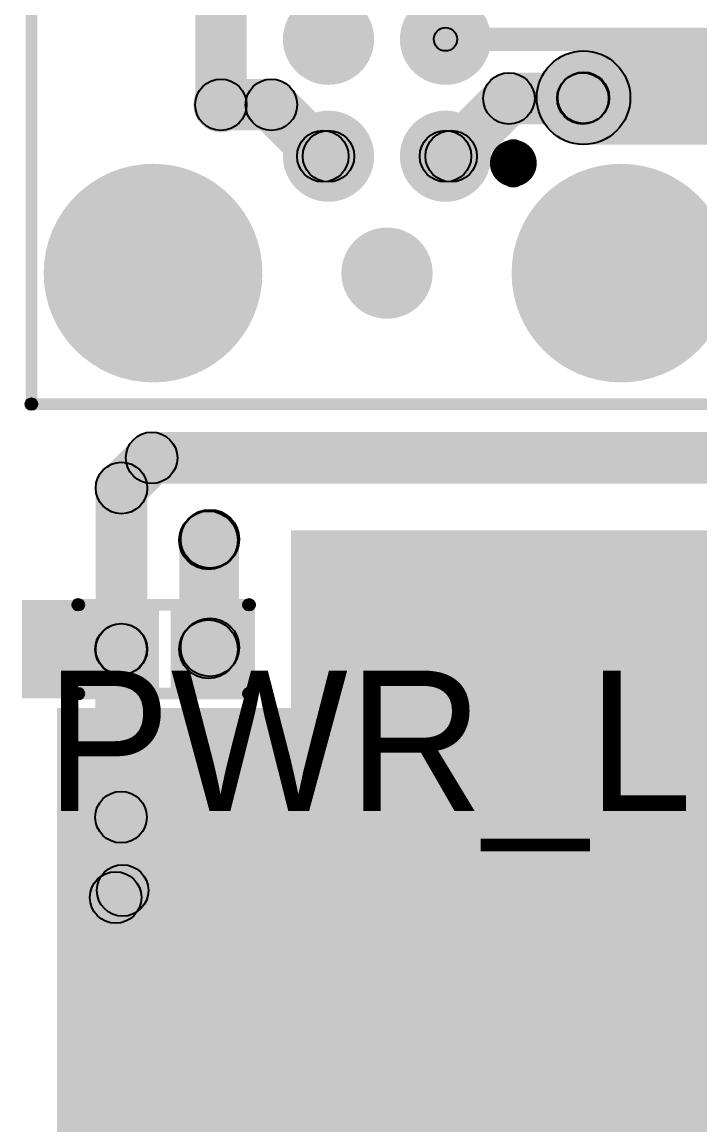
# Model space of a CAD drawing. Header units: millimetres. Extents: x -0.08 to 3.07, y -0.08 to 2.73.
# Drawn here: x -0.08 to 0.2098, y 1.1467 to 1.6184 of the extents above; entities that cross this region are included whole.
import ezdxf

# ---------------------------------------------------------------- set-up
doc = ezdxf.new("R2010")
doc.units = ezdxf.units.MM
doc.header["$MEASUREMENT"] = 0
for name, color, linetype in [('BottomLayer', 5, 'Continuous'), ('BottomPaste', 16, 'Continuous'), ('BottomSolder', 6, 'Continuous'), ('PadHoleLayer', 156, 'Continuous'), ('TopLayer', 1, 'Continuous'), ('TopOverlay', 2, 'Continuous'), ('TopPaste', 8, 'Continuous'), ('TopSolder', 216, 'Continuous'), ('ViaHoleLayer', 16, 'Continuous')]:
    doc.layers.add(name, color=color, linetype=linetype)

# ---------------------------------------------------------------- blocks, each defined once
blk = doc.blocks.new('TC2050_IDC_48')
at = {"layer": 'BottomSolder'}
h = blk.add_hatch(color=6, dxfattribs=at)
edge = h.paths.add_edge_path()
edge.add_arc((0, 0.1), 0.004, 0, 360)
h = blk.add_hatch(color=6, dxfattribs=at)
edge = h.paths.add_edge_path()
edge.add_arc((0.225, 0.1), 0.004, 0, 360)
h = blk.add_hatch(color=6, dxfattribs=at)
edge = h.paths.add_edge_path()
edge.add_arc((0.3, 0.03996), 0.004, 0, 360)
h = blk.add_hatch(color=6, dxfattribs=at)
edge = h.paths.add_edge_path()
edge.add_arc((0, 0), 0.004, 0, 360)
h = blk.add_hatch(color=6, dxfattribs=at)
edge = h.paths.add_edge_path()
edge.add_arc((0.3, -0.03996), 0.004, 0, 360)
h = blk.add_hatch(color=6, dxfattribs=at)
edge = h.paths.add_edge_path()
edge.add_arc((0, -0.1), 0.004, 0, 360)
h = blk.add_hatch(color=6, dxfattribs=at)
edge = h.paths.add_edge_path()
edge.add_arc((0.225, -0.1), 0.004, 0, 360)
at = {"layer": 'PadHoleLayer'}
h = blk.add_hatch(color=156, dxfattribs=at)
edge = h.paths.add_edge_path()
edge.add_arc((0, 0.1), 0.04675, 0, 360)
h = blk.add_hatch(color=156, dxfattribs=at)
edge = h.paths.add_edge_path()
edge.add_arc((0.225, 0.1), 0.04675, 0, 360)
h = blk.add_hatch(color=156, dxfattribs=at)
edge = h.paths.add_edge_path()
edge.add_arc((0.3, 0.03996), 0.01951, 0, 360)
h = blk.add_hatch(color=156, dxfattribs=at)
edge = h.paths.add_edge_path()
edge.add_arc((0, 0), 0.01951, 0, 360)
h = blk.add_hatch(color=156, dxfattribs=at)
edge = h.paths.add_edge_path()
edge.add_arc((0.3, -0.03996), 0.01951, 0, 360)
h = blk.add_hatch(color=156, dxfattribs=at)
edge = h.paths.add_edge_path()
edge.add_arc((0, -0.1), 0.04675, 0, 360)
h = blk.add_hatch(color=156, dxfattribs=at)
edge = h.paths.add_edge_path()
edge.add_arc((0.225, -0.1), 0.04675, 0, 360)
at = {"layer": 'TopLayer'}
h = blk.add_hatch(color=1, dxfattribs=at)
edge = h.paths.add_edge_path()
edge.add_arc((0.05, 0.025), 0.01549, 0, 360)
h = blk.add_hatch(color=1, dxfattribs=at)
edge = h.paths.add_edge_path()
edge.add_arc((0.1, 0.025), 0.01549, 0, 360)
h = blk.add_hatch(color=1, dxfattribs=at)
edge = h.paths.add_edge_path()
edge.add_arc((0.15, 0.025), 0.01549, 0, 360)
h = blk.add_hatch(color=1, dxfattribs=at)
edge = h.paths.add_edge_path()
edge.add_arc((0.2, 0.025), 0.01549, 0, 360)
h = blk.add_hatch(color=1, dxfattribs=at)
edge = h.paths.add_edge_path()
edge.add_arc((0.25, 0.025), 0.01549, 0, 360)
h = blk.add_hatch(color=1, dxfattribs=at)
edge = h.paths.add_edge_path()
edge.add_arc((0.05, -0.025), 0.01549, 0, 360)
h = blk.add_hatch(color=1, dxfattribs=at)
edge = h.paths.add_edge_path()
edge.add_arc((0.1, -0.025), 0.01549, 0, 360)
h = blk.add_hatch(color=1, dxfattribs=at)
edge = h.paths.add_edge_path()
edge.add_arc((0.15, -0.025), 0.01549, 0, 360)
h = blk.add_hatch(color=1, dxfattribs=at)
edge = h.paths.add_edge_path()
edge.add_arc((0.2, -0.025), 0.01549, 0, 360)
h = blk.add_hatch(color=1, dxfattribs=at)
edge = h.paths.add_edge_path()
edge.add_arc((0.25, -0.025), 0.01549, 0, 360)
at = {"layer": 'TopOverlay'}
h = blk.add_hatch(color=2, dxfattribs=at)
edge = h.paths.add_edge_path()
edge.add_arc((-0.056, 0.152), 0.0025, 0, 360)
h = blk.add_hatch(color=2, dxfattribs=at)
edge = h.paths.add_edge_path()
edge.add_arc((-0.056, 0.152), 0.0025, 0, 360)
for points in [[(-0.0585, 0.152), (-0.0535, 0.152), (-0.0535, -0.154), (-0.0585, -0.154)], [(-0.056, 0.1495), (-0.056, 0.1545), (0.328, 0.1545), (0.328, 0.1495)], [(0.3255, 0.152), (0.3305, 0.152), (0.3305, -0.154), (0.3255, -0.154)], [(-0.056, -0.1565), (-0.056, -0.1515), (0.328, -0.1515), (0.328, -0.1565)]]:
    blk.add_hatch(color=2, dxfattribs=at).paths.add_polyline_path(points)
h = blk.add_hatch(color=2, dxfattribs=at)
edge = h.paths.add_edge_path()
edge.add_arc((0.328, 0.152), 0.0025, 0, 360)
h = blk.add_hatch(color=2, dxfattribs=at)
edge = h.paths.add_edge_path()
edge.add_arc((0.328, 0.152), 0.0025, 0, 360)
h = blk.add_hatch(color=2, dxfattribs=at)
edge = h.paths.add_edge_path()
edge.add_arc((0.042, -0.054), 0.005, 0, 360)
h = blk.add_hatch(color=2, dxfattribs=at)
edge = h.paths.add_edge_path()
edge.add_arc((0.052, -0.054), 0.005, 0, 360)
h = blk.add_hatch(color=2, dxfattribs=at)
edge = h.paths.add_edge_path()
edge.add_arc((-0.056, -0.154), 0.0025, 0, 360)
h = blk.add_hatch(color=2, dxfattribs=at)
edge = h.paths.add_edge_path()
edge.add_arc((-0.056, -0.154), 0.0025, 0, 360)
h = blk.add_hatch(color=2, dxfattribs=at)
edge = h.paths.add_edge_path()
edge.add_arc((0.328, -0.154), 0.0025, 0, 360)
h = blk.add_hatch(color=2, dxfattribs=at)
edge = h.paths.add_edge_path()
edge.add_arc((0.328, -0.154), 0.0025, 0, 360)
at = {"layer": 'TopPaste'}
h = blk.add_hatch(color=8, dxfattribs=at)
edge = h.paths.add_edge_path()
edge.add_arc((0.05, 0.025), 0.01549, 0, 360)
h = blk.add_hatch(color=8, dxfattribs=at)
edge = h.paths.add_edge_path()
edge.add_arc((0.1, 0.025), 0.01549, 0, 360)
h = blk.add_hatch(color=8, dxfattribs=at)
edge = h.paths.add_edge_path()
edge.add_arc((0.15, 0.025), 0.01549, 0, 360)
h = blk.add_hatch(color=8, dxfattribs=at)
edge = h.paths.add_edge_path()
edge.add_arc((0.2, 0.025), 0.01549, 0, 360)
h = blk.add_hatch(color=8, dxfattribs=at)
edge = h.paths.add_edge_path()
edge.add_arc((0.25, 0.025), 0.01549, 0, 360)
h = blk.add_hatch(color=8, dxfattribs=at)
edge = h.paths.add_edge_path()
edge.add_arc((0.05, -0.025), 0.01549, 0, 360)
h = blk.add_hatch(color=8, dxfattribs=at)
edge = h.paths.add_edge_path()
edge.add_arc((0.1, -0.025), 0.01549, 0, 360)
h = blk.add_hatch(color=8, dxfattribs=at)
edge = h.paths.add_edge_path()
edge.add_arc((0.15, -0.025), 0.01549, 0, 360)
h = blk.add_hatch(color=8, dxfattribs=at)
edge = h.paths.add_edge_path()
edge.add_arc((0.2, -0.025), 0.01549, 0, 360)
h = blk.add_hatch(color=8, dxfattribs=at)
edge = h.paths.add_edge_path()
edge.add_arc((0.25, -0.025), 0.01549, 0, 360)
at = {"layer": 'TopSolder'}
h = blk.add_hatch(color=216, dxfattribs=at)
edge = h.paths.add_edge_path()
edge.add_arc((0, 0.1), 0.004, 0, 360)
h = blk.add_hatch(color=216, dxfattribs=at)
edge = h.paths.add_edge_path()
edge.add_arc((0.225, 0.1), 0.004, 0, 360)
h = blk.add_hatch(color=216, dxfattribs=at)
edge = h.paths.add_edge_path()
edge.add_arc((0.05, 0.025), 0.01949, 0, 360)
h = blk.add_hatch(color=216, dxfattribs=at)
edge = h.paths.add_edge_path()
edge.add_arc((0.1, 0.025), 0.01949, 0, 360)
h = blk.add_hatch(color=216, dxfattribs=at)
edge = h.paths.add_edge_path()
edge.add_arc((0.15, 0.025), 0.01949, 0, 360)
h = blk.add_hatch(color=216, dxfattribs=at)
edge = h.paths.add_edge_path()
edge.add_arc((0.2, 0.025), 0.01949, 0, 360)
h = blk.add_hatch(color=216, dxfattribs=at)
edge = h.paths.add_edge_path()
edge.add_arc((0.25, 0.025), 0.01949, 0, 360)
h = blk.add_hatch(color=216, dxfattribs=at)
edge = h.paths.add_edge_path()
edge.add_arc((0.3, 0.03996), 0.004, 0, 360)
h = blk.add_hatch(color=216, dxfattribs=at)
edge = h.paths.add_edge_path()
edge.add_arc((0, 0), 0.004, 0, 360)
h = blk.add_hatch(color=216, dxfattribs=at)
edge = h.paths.add_edge_path()
edge.add_arc((0.05, -0.025), 0.01949, 0, 360)
h = blk.add_hatch(color=216, dxfattribs=at)
edge = h.paths.add_edge_path()
edge.add_arc((0.1, -0.025), 0.01949, 0, 360)
h = blk.add_hatch(color=216, dxfattribs=at)
edge = h.paths.add_edge_path()
edge.add_arc((0.15, -0.025), 0.01949, 0, 360)
h = blk.add_hatch(color=216, dxfattribs=at)
edge = h.paths.add_edge_path()
edge.add_arc((0.2, -0.025), 0.01949, 0, 360)
h = blk.add_hatch(color=216, dxfattribs=at)
edge = h.paths.add_edge_path()
edge.add_arc((0.25, -0.025), 0.01949, 0, 360)
h = blk.add_hatch(color=216, dxfattribs=at)
edge = h.paths.add_edge_path()
edge.add_arc((0.3, -0.03996), 0.004, 0, 360)
h = blk.add_hatch(color=216, dxfattribs=at)
edge = h.paths.add_edge_path()
edge.add_arc((0, -0.1), 0.004, 0, 360)
h = blk.add_hatch(color=216, dxfattribs=at)
edge = h.paths.add_edge_path()
edge.add_arc((0.225, -0.1), 0.004, 0, 360)
at = {"layer": 'TopOverlay', "const_width": 0.01}
blk.add_lwpolyline([(0.052, -0.054, 1), (0.042, -0.054, 1)], format="xyb", close=True, dxfattribs=at)
at = {"layer": 'TopOverlay'}
for centre, radius in [((-0.056, 0.152), 0.0025), ((-0.056, 0.152), 0.0025), ((0.328, 0.152), 0.0025), ((0.328, 0.152), 0.0025), ((0.042, -0.054), 0.005), ((0.052, -0.054), 0.005), ((-0.056, -0.154), 0.0025), ((-0.056, -0.154), 0.0025), ((0.328, -0.154), 0.0025), ((0.328, -0.154), 0.0025)]:
    blk.add_circle(centre, radius, dxfattribs=at)
blk = doc.blocks.new('R__0402_B_94')
at = {"layer": 'BottomLayer'}
for points in [[(-0.0095, 0.0125), (-0.0095, -0.0125), (-0.0275, -0.0125), (-0.0275, 0.0125)], [(0.0275, 0.0125), (0.0275, -0.0125), (0.0095, -0.0125), (0.0095, 0.0125)]]:
    blk.add_hatch(color=5, dxfattribs=at).paths.add_polyline_path(points)
at = {"layer": 'BottomPaste'}
for points in [[(-0.0095, 0.0125), (-0.0095, -0.0125), (-0.0275, -0.0125), (-0.0275, 0.0125)], [(0.0275, 0.0125), (0.0275, -0.0125), (0.0095, -0.0125), (0.0095, 0.0125)]]:
    blk.add_hatch(color=16, dxfattribs=at).paths.add_polyline_path(points)
at = {"layer": 'BottomSolder'}
for points in [[(-0.0055, 0.0165), (-0.0055, -0.0165), (-0.0315, -0.0165), (-0.0315, 0.0165)], [(0.0315, 0.0165), (0.0315, -0.0165), (0.0055, -0.0165), (0.0055, 0.0165)]]:
    blk.add_hatch(color=6, dxfattribs=at).paths.add_polyline_path(points)
blk = doc.blocks.new('LED_0402_100')
at = {"layer": 'TopLayer'}
for points in [[(-0.03091, 0.01417), (-0.0065, 0.01417), (-0.0065, -0.01417), (-0.03091, -0.01417)], [(0.0065, 0.01417), (0.03091, 0.01417), (0.03091, -0.01417), (0.0065, -0.01417)]]:
    blk.add_hatch(color=1, dxfattribs=at).paths.add_polyline_path(points)
at = {"layer": 'TopOverlay'}
h = blk.add_hatch(color=2, dxfattribs=at)
edge = h.paths.add_edge_path()
edge.add_arc((-0.036, 0.019), 0.0025, 0, 360)
h = blk.add_hatch(color=2, dxfattribs=at)
edge = h.paths.add_edge_path()
edge.add_arc((-0.036, 0.019), 0.0025, 0, 360)
for points in [[(-0.0385, 0.019), (-0.0335, 0.019), (-0.0335, -0.019), (-0.0385, -0.019)], [(0.037, 0.0215), (0.037, 0.0165), (-0.036, 0.0165), (-0.036, 0.0215)], [(0.034, -0.021), (0.061, -0.021), (0.061, 0.021), (0.034, 0.021)], [(0.037, -0.0165), (0.037, -0.0215), (-0.036, -0.0215), (-0.036, -0.0165)]]:
    blk.add_hatch(color=2, dxfattribs=at).paths.add_polyline_path(points)
h = blk.add_hatch(color=2, dxfattribs=at)
edge = h.paths.add_edge_path()
edge.add_arc((0.037, 0.019), 0.0025, 0, 360)
h = blk.add_hatch(color=2, dxfattribs=at)
edge = h.paths.add_edge_path()
edge.add_arc((-0.036, -0.019), 0.0025, 0, 360)
h = blk.add_hatch(color=2, dxfattribs=at)
edge = h.paths.add_edge_path()
edge.add_arc((-0.036, -0.019), 0.0025, 0, 360)
h = blk.add_hatch(color=2, dxfattribs=at)
edge = h.paths.add_edge_path()
edge.add_arc((0.037, -0.019), 0.0025, 0, 360)
at = {"layer": 'TopPaste'}
for points in [[(-0.03091, 0.01417), (-0.0065, 0.01417), (-0.0065, -0.01417), (-0.03091, -0.01417)], [(0.0065, 0.01417), (0.03091, 0.01417), (0.03091, -0.01417), (0.0065, -0.01417)]]:
    blk.add_hatch(color=8, dxfattribs=at).paths.add_polyline_path(points)
at = {"layer": 'TopSolder'}
for points in [[(-0.03491, 0.01817), (-0.0025, 0.01817), (-0.0025, -0.01817), (-0.03491, -0.01817)], [(0.0025, 0.01817), (0.03491, 0.01817), (0.03491, -0.01817), (0.0025, -0.01817)]]:
    blk.add_hatch(color=216, dxfattribs=at).paths.add_polyline_path(points)
at = {"layer": 'TopOverlay'}
for centre in [(-0.036, 0.019), (-0.036, 0.019), (0.037, 0.019), (-0.036, -0.019), (-0.036, -0.019), (0.037, -0.019)]:
    blk.add_circle(centre, 0.0025, dxfattribs=at)

msp = doc.modelspace()

# ---------------------------------------------------------------- hatches: boundary and pattern name
at = {"layer": 'BottomLayer'}
for points in [[(0.016, 1.583), (-0.006, 1.583), (-0.006, 1.65693), (0.016, 1.65693)], [(0.16, 1.566), (0.16, 1.606), (0.406, 1.606), (0.406, 1.566)], [(-0.02972, 1.41133), (-0.04527, 1.42689), (-0.03239, 1.43978), (-0.01683, 1.42422)], [(-0.02461, 1.421), (-0.02461, 1.443), (0.252, 1.443), (0.252, 1.421)], [(-0.0265, 1.35017), (-0.0485, 1.35017), (-0.0485, 1.41911), (-0.0265, 1.41911)], [(0.0128, 1.35097), (-0.0122, 1.35097), (-0.0122, 1.39705), (0.0128, 1.39705)], [(-0.0507, 1.33634), (-0.0247, 1.33634), (-0.0247, 1.35934), (-0.0507, 1.35934)], [(-0.0127, 1.33634), (0.0133, 1.33634), (0.0133, 1.35934), (-0.0127, 1.35934)]]:
    msp.add_hatch(color=5, dxfattribs=at).paths.add_polyline_path(points)
h = msp.add_hatch(color=5, dxfattribs=at)
edge = h.paths.add_edge_path()
edge.add_arc((0.16, 1.586), 0.02, 0, 360)
h = msp.add_hatch(color=5, dxfattribs=at)
edge = h.paths.add_edge_path()
edge.add_arc((0.005, 1.583), 0.01181, 0, 360)
h = msp.add_hatch(color=5, dxfattribs=at)
edge = h.paths.add_edge_path()
edge.add_arc((0.16, 1.586), 0.01181, 0, 360)
h = msp.add_hatch(color=5, dxfattribs=at)
edge = h.paths.add_edge_path()
edge.add_arc((0.005, 1.583), 0.011, 0, 360)
h = msp.add_hatch(color=5, dxfattribs=at)
edge = h.paths.add_edge_path()
edge.add_arc((-0.02461, 1.432), 0.011, 0, 360)
h = msp.add_hatch(color=5, dxfattribs=at)
edge = h.paths.add_edge_path()
edge.add_arc((-0.02461, 1.432), 0.011, 0, 360)
h = msp.add_hatch(color=5, dxfattribs=at)
edge = h.paths.add_edge_path()
edge.add_arc((-0.0375, 1.41911), 0.011, 0, 360)
h = msp.add_hatch(color=5, dxfattribs=at)
edge = h.paths.add_edge_path()
edge.add_arc((-0.0375, 1.41911), 0.011, 0, 360)
h = msp.add_hatch(color=5, dxfattribs=at)
edge = h.paths.add_edge_path()
edge.add_arc((0.0003, 1.39705), 0.0125, 0, 360)
h = msp.add_hatch(color=5, dxfattribs=at)
edge = h.paths.add_edge_path()
edge.add_arc((0.00001, 1.39705), 0.01181, 0, 360)
h = msp.add_hatch(color=5, dxfattribs=at)
edge = h.paths.add_edge_path()
edge.add_arc((0.0003, 1.35097), 0.0125, 0, 360)
h = msp.add_hatch(color=5, dxfattribs=at)
edge = h.paths.add_edge_path()
edge.add_arc((-0.0375, 1.35017), 0.011, 0, 360)
at = {"layer": 'TopLayer'}
h = msp.add_hatch(color=1, dxfattribs=at)
edge = h.paths.add_edge_path()
edge.add_arc((0.101, 1.611), 0.005, 0, 360)
h = msp.add_hatch(color=1, dxfattribs=at)
edge = h.paths.add_edge_path()
edge.add_arc((0.101, 1.611), 0.005, 0, 360)
h = msp.add_hatch(color=1, dxfattribs=at)
edge = h.paths.add_edge_path()
edge.add_arc((0.101, 1.611), 0.005, 0, 360)
for points in [[(0.09746, 1.60746), (0.10454, 1.61454), (0.10454, 1.61454), (0.09746, 1.60746)], [(0.101, 1.606), (0.101, 1.616), (0.294, 1.616), (0.294, 1.606)], [(0.12812, 1.57469), (0.12812, 1.59669), (0.15969, 1.59669), (0.15969, 1.57469)], [(0.005, 1.572), (0.005, 1.594), (0.02657, 1.594), (0.02657, 1.572)], [(0.01879, 1.57522), (0.03435, 1.59078), (0.05635, 1.56878), (0.04079, 1.55322)], [(0.11121, 1.55322), (0.09565, 1.56878), (0.12034, 1.59347), (0.1359, 1.57791)], [(0.16747, 1.57791), (0.15191, 1.59347), (0.15222, 1.59378), (0.16778, 1.57822)], [(0.04857, 1.55), (0.04857, 1.572), (0.051, 1.572), (0.051, 1.55)], [(0.101, 1.55), (0.101, 1.572), (0.10343, 1.572), (0.10343, 1.55)], [(0.00855, 1.38791), (-0.00913, 1.40559), (-0.00854, 1.40618), (0.00914, 1.38851)], [(0.035, 0.982), (0.594, 0.982), (0.594, 1.401), (0.035, 1.401)], [(0.01221, 1.35017), (-0.01279, 1.35017), (-0.01279, 1.39675), (0.01221, 1.39675)], [(-0.02669, 1.27835), (-0.04869, 1.27835), (-0.04869, 1.35017), (-0.02669, 1.35017)], [(-0.065, 0.936), (0.373, 0.936), (0.373, 1.325), (-0.065, 1.325)], [(-0.03222, 1.23622), (-0.04778, 1.25178), (-0.04477, 1.25478), (-0.02922, 1.23923)]]:
    msp.add_hatch(color=1, dxfattribs=at).paths.add_polyline_path(points)
h = msp.add_hatch(color=1, dxfattribs=at)
edge = h.paths.add_edge_path()
edge.add_arc((0.005, 1.583), 0.01181, 0, 360)
h = msp.add_hatch(color=1, dxfattribs=at)
edge = h.paths.add_edge_path()
edge.add_arc((0.12812, 1.58569), 0.011, 0, 360)
h = msp.add_hatch(color=1, dxfattribs=at)
edge = h.paths.add_edge_path()
edge.add_arc((0.12812, 1.58569), 0.011, 0, 360)
h = msp.add_hatch(color=1, dxfattribs=at)
edge = h.paths.add_edge_path()
edge.add_arc((0.16, 1.586), 0.01181, 0, 360)
h = msp.add_hatch(color=1, dxfattribs=at)
edge = h.paths.add_edge_path()
edge.add_arc((0.15969, 1.58569), 0.011, 0, 360)
h = msp.add_hatch(color=1, dxfattribs=at)
edge = h.paths.add_edge_path()
edge.add_arc((0.15969, 1.58569), 0.011, 0, 360)
h = msp.add_hatch(color=1, dxfattribs=at)
edge = h.paths.add_edge_path()
edge.add_arc((0.16, 1.586), 0.011, 0, 360)
h = msp.add_hatch(color=1, dxfattribs=at)
edge = h.paths.add_edge_path()
edge.add_arc((0.005, 1.583), 0.011, 0, 360)
h = msp.add_hatch(color=1, dxfattribs=at)
edge = h.paths.add_edge_path()
edge.add_arc((0.02657, 1.583), 0.011, 0, 360)
h = msp.add_hatch(color=1, dxfattribs=at)
edge = h.paths.add_edge_path()
edge.add_arc((0.02657, 1.583), 0.011, 0, 360)
h = msp.add_hatch(color=1, dxfattribs=at)
edge = h.paths.add_edge_path()
edge.add_arc((0.04857, 1.561), 0.011, 0, 360)
h = msp.add_hatch(color=1, dxfattribs=at)
edge = h.paths.add_edge_path()
edge.add_arc((0.04857, 1.561), 0.011, 0, 360)
h = msp.add_hatch(color=1, dxfattribs=at)
edge = h.paths.add_edge_path()
edge.add_arc((0.051, 1.561), 0.011, 0, 360)
h = msp.add_hatch(color=1, dxfattribs=at)
edge = h.paths.add_edge_path()
edge.add_arc((0.101, 1.561), 0.011, 0, 360)
h = msp.add_hatch(color=1, dxfattribs=at)
edge = h.paths.add_edge_path()
edge.add_arc((0.10343, 1.561), 0.011, 0, 360)
h = msp.add_hatch(color=1, dxfattribs=at)
edge = h.paths.add_edge_path()
edge.add_arc((0.10343, 1.561), 0.011, 0, 360)
h = msp.add_hatch(color=1, dxfattribs=at)
edge = h.paths.add_edge_path()
edge.add_arc((-0.00029, 1.39675), 0.0125, 0, 360)
h = msp.add_hatch(color=1, dxfattribs=at)
edge = h.paths.add_edge_path()
edge.add_arc((-0.00029, 1.39675), 0.0125, 0, 360)
h = msp.add_hatch(color=1, dxfattribs=at)
edge = h.paths.add_edge_path()
edge.add_arc((0.0003, 1.39734), 0.0125, 0, 360)
h = msp.add_hatch(color=1, dxfattribs=at)
edge = h.paths.add_edge_path()
edge.add_arc((0.00001, 1.39705), 0.01181, 0, 360)
h = msp.add_hatch(color=1, dxfattribs=at)
edge = h.paths.add_edge_path()
edge.add_arc((-0.03769, 1.35017), 0.011, 0, 360)
h = msp.add_hatch(color=1, dxfattribs=at)
edge = h.paths.add_edge_path()
edge.add_arc((-0.00029, 1.35017), 0.0125, 0, 360)
h = msp.add_hatch(color=1, dxfattribs=at)
edge = h.paths.add_edge_path()
edge.add_arc((-0.03769, 1.27835), 0.011, 0, 360)
h = msp.add_hatch(color=1, dxfattribs=at)
edge = h.paths.add_edge_path()
edge.add_arc((-0.04, 1.244), 0.011, 0, 360)
h = msp.add_hatch(color=1, dxfattribs=at)
edge = h.paths.add_edge_path()
edge.add_arc((-0.037, 1.247), 0.011, 0, 360)
at = {"layer": 'ViaHoleLayer'}
h = msp.add_hatch(color=16, dxfattribs=at)
edge = h.paths.add_edge_path()
edge.add_arc((0.16, 1.586), 0.00591, 0, 360)
h = msp.add_hatch(color=16, dxfattribs=at)
edge = h.paths.add_edge_path()
edge.add_arc((0.005, 1.583), 0.00591, 0, 360)
h = msp.add_hatch(color=16, dxfattribs=at)
edge = h.paths.add_edge_path()
edge.add_arc((0.00001, 1.39705), 0.00591, 0, 360)

# ---------------------------------------------------------------- linework, layer by layer
at = {"layer": 'BottomLayer'}
for centre, radius in [((0.16, 1.586), 0.02), ((0.005, 1.583), 0.011), ((-0.02461, 1.432), 0.011), ((-0.02461, 1.432), 0.011), ((-0.0375, 1.41911), 0.011), ((-0.0375, 1.41911), 0.011), ((0.0003, 1.39705), 0.0125), ((0.0003, 1.35097), 0.0125), ((-0.0375, 1.35017), 0.011)]:
    msp.add_circle(centre, radius, dxfattribs=at)
at = {"layer": 'TopLayer'}
for centre, radius in [((0.101, 1.611), 0.005), ((0.101, 1.611), 0.005), ((0.101, 1.611), 0.005), ((0.12812, 1.58569), 0.011), ((0.12812, 1.58569), 0.011), ((0.15969, 1.58569), 0.011), ((0.15969, 1.58569), 0.011), ((0.16, 1.586), 0.011), ((0.005, 1.583), 0.011), ((0.02657, 1.583), 0.011), ((0.02657, 1.583), 0.011), ((0.04857, 1.561), 0.011), ((0.04857, 1.561), 0.011), ((0.051, 1.561), 0.011), ((0.101, 1.561), 0.011), ((0.10343, 1.561), 0.011), ((0.10343, 1.561), 0.011), ((-0.00029, 1.39675), 0.0125), ((-0.00029, 1.39675), 0.0125), ((0.0003, 1.39734), 0.0125), ((-0.03769, 1.35017), 0.011), ((-0.00029, 1.35017), 0.0125), ((-0.03769, 1.27835), 0.011), ((-0.04, 1.244), 0.011), ((-0.037, 1.247), 0.011)]:
    msp.add_circle(centre, radius, dxfattribs=at)

# ---------------------------------------------------------------- block references
for name, p, rotation in [('TC2050_IDC_48', (0.076, 1.511), 90), ('LED_0402_100', (-0.01899, 1.35017), 180), ('R__0402_B_94', (-0.019, 1.35017), 180)]:
    msp.add_blockref(name, p, dxfattribs=dict(rotation=rotation))

# ---------------------------------------------------------------- texts
at = {"layer": 'TopOverlay'}
msp.add_text('PWR_LED', height=0.06, rotation=360, dxfattribs=at).set_placement((-0.07, 1.281))

doc.saveas('drawing.dxf')
